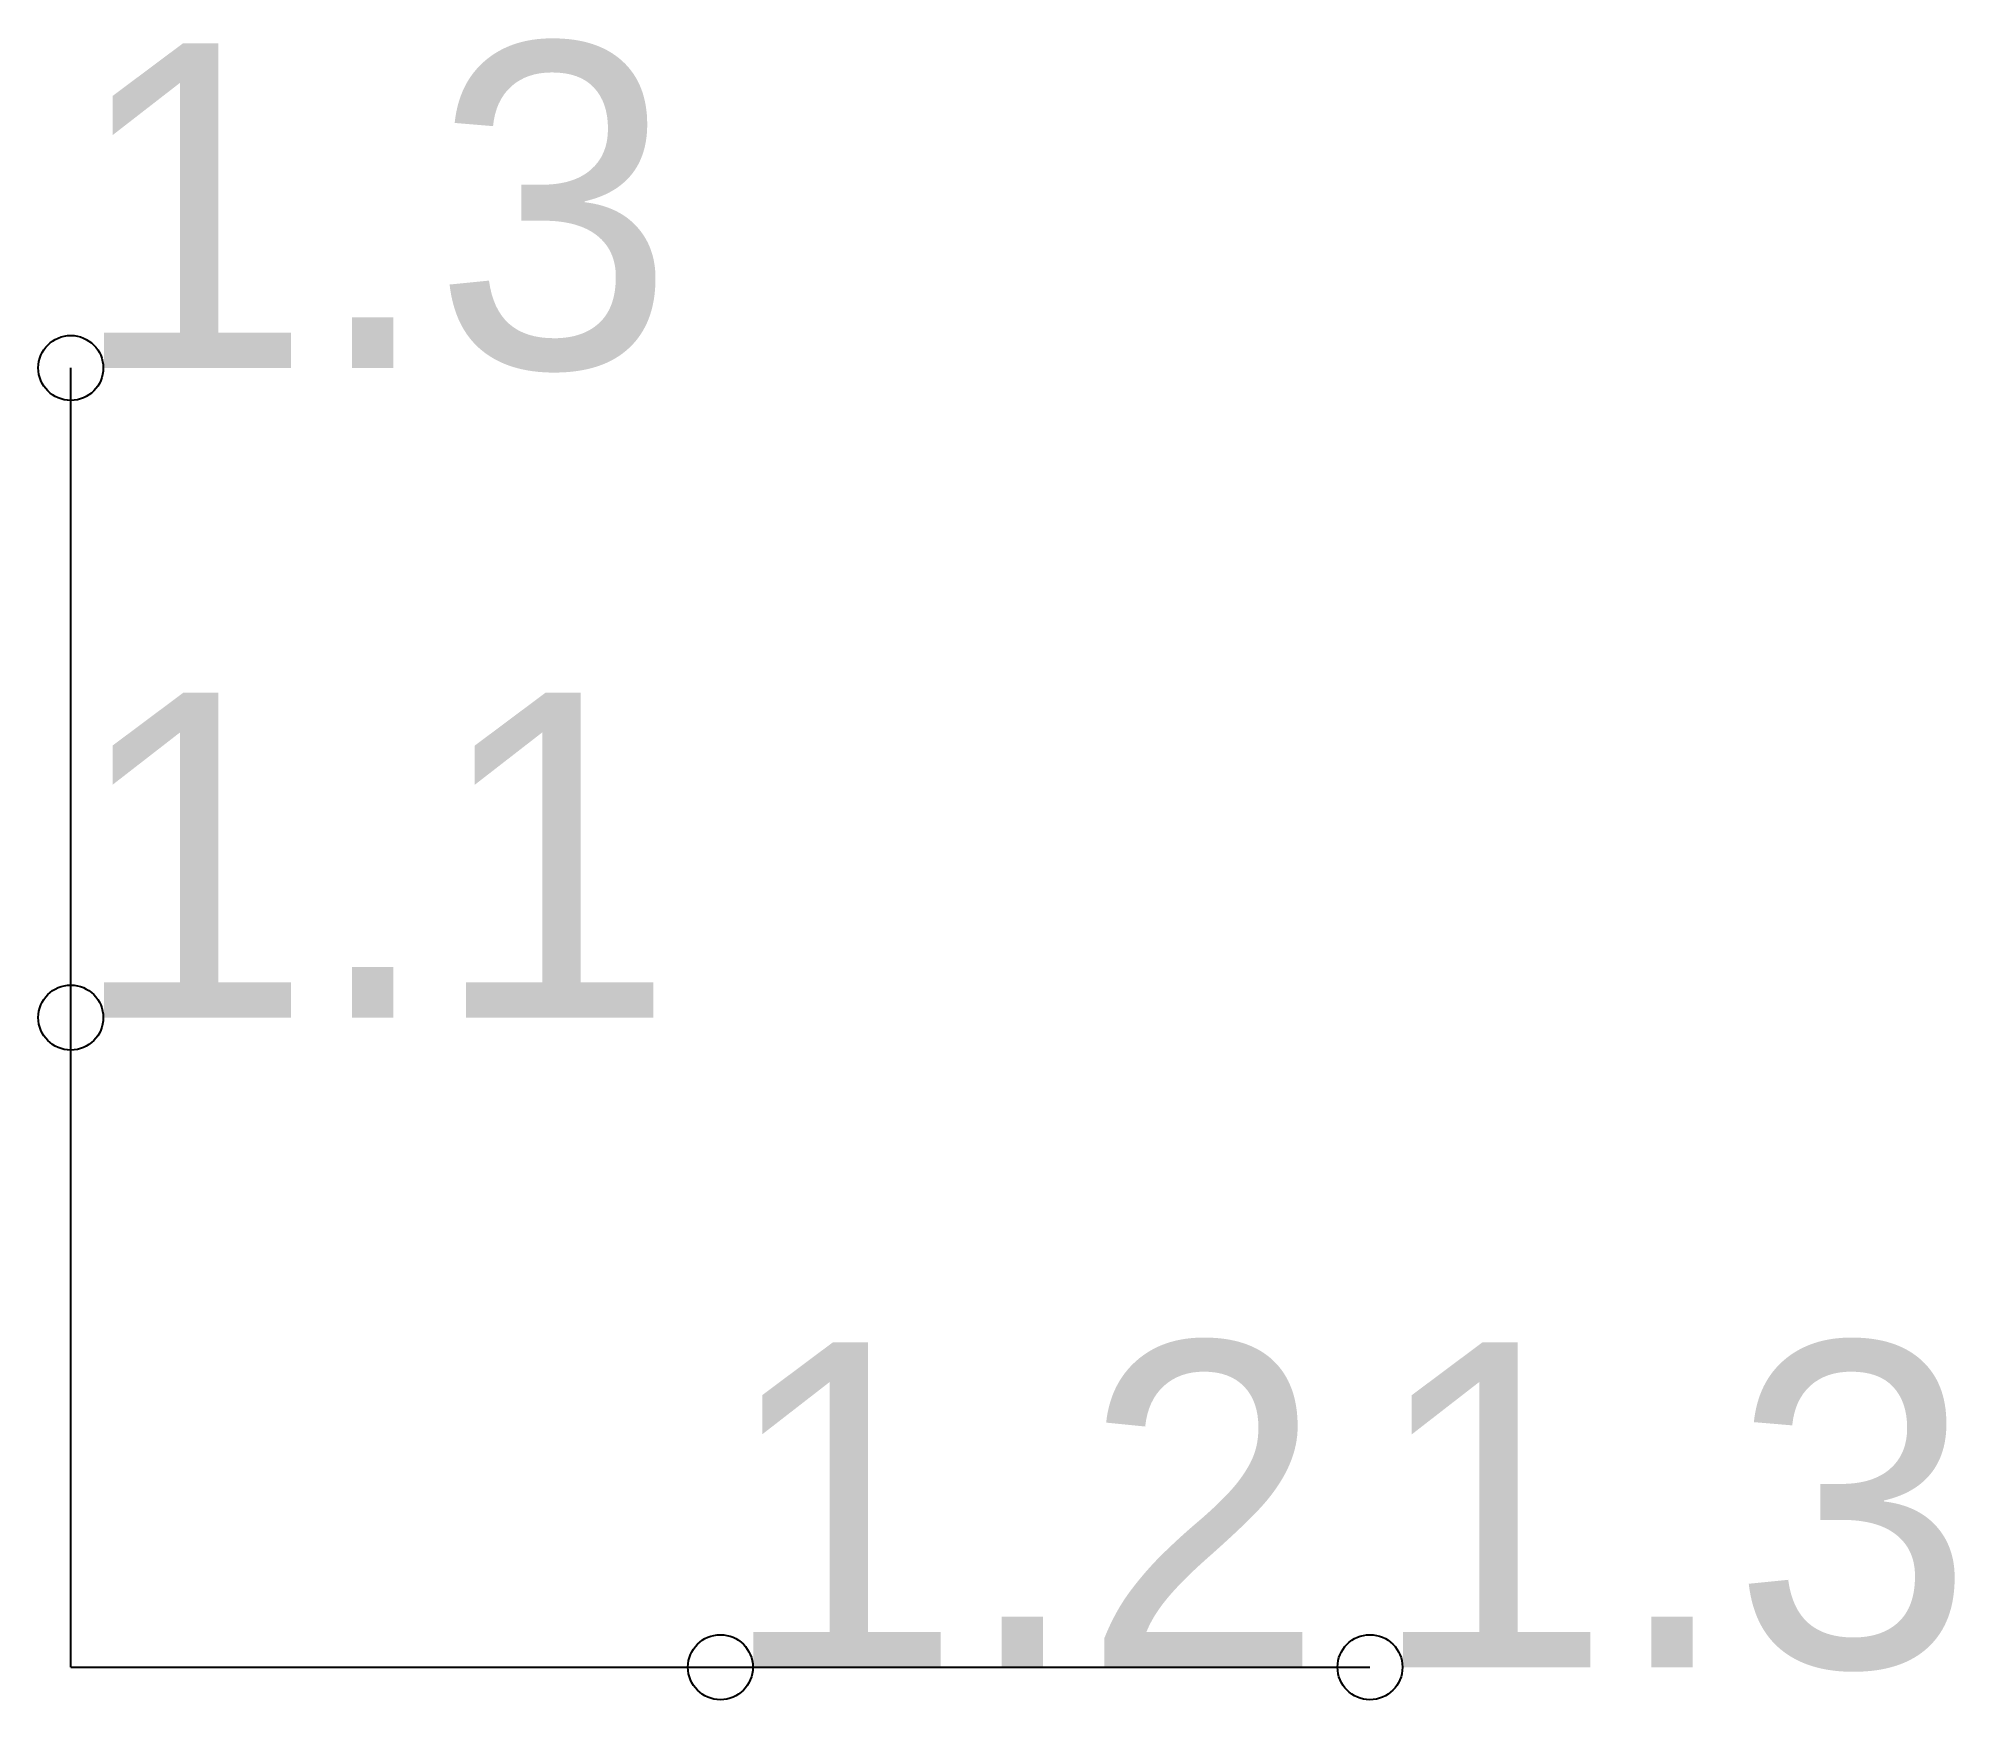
# Model space of a CAD drawing. Header units: millimetres. Extents: x -0.1 to 5.8, y -0.1 to 5.01.
import ezdxf

# ---------------------------------------------------------------- set-up
doc = ezdxf.new("R2010")
doc.units = ezdxf.units.MM

msp = doc.modelspace()

# ---------------------------------------------------------------- linework, layer by layer
at = {"layer": 'Shots', "color": 1}
for p, q in [((0, 2), (0, 4)), ((0, 0), (0, 2)), ((0, 0), (2, 0)), ((2, 0), (4, 0))]:
    msp.add_line(p, q, dxfattribs=at)
for centre in [(0, 4), (0, 2), (2, 0), (4, 0)]:
    msp.add_circle(centre, 0.1, dxfattribs=at)

# ---------------------------------------------------------------- texts
at = {"layer": 'Label'}
for s, p in [('1.3', (0, 4)), ('1.1', (0, 2)), ('1.2', (2, 0)), ('1.3', (4, 0))]:
    msp.add_text(s, height=1, dxfattribs=at).set_placement(p)

doc.saveas('drawing.dxf')
